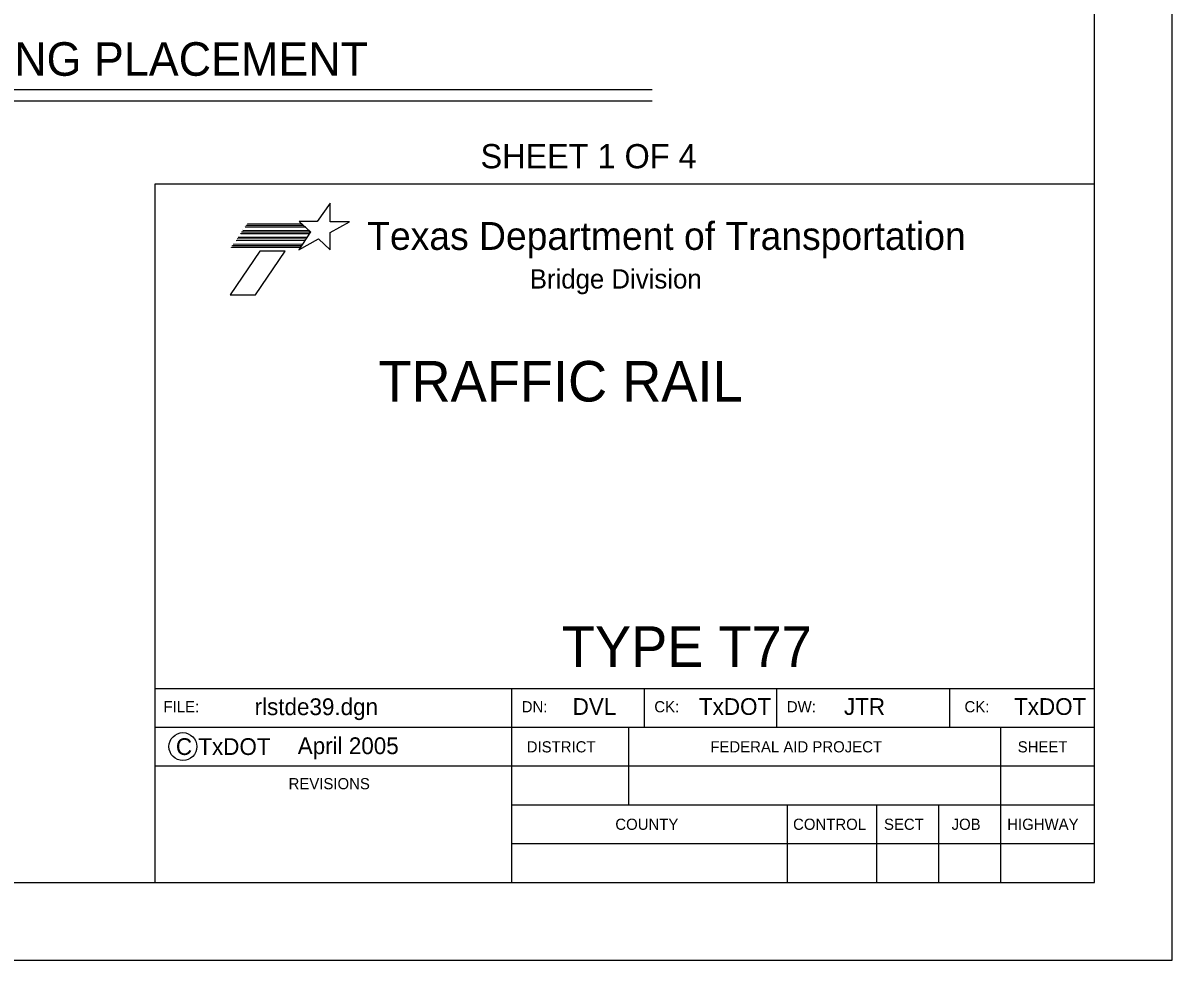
# Model space of a CAD drawing. Extents: x 2 to 71, y 0 to 45.
# Drawn here: x 28.6 to 36, y 0 to 6.04 of the extents above; entities that cross this region are included whole.
import ezdxf

# ---------------------------------------------------------------- set-up
doc = ezdxf.new("R2010")
doc.units = 0
doc.layers.add('Level 1', color=7, linetype='Continuous')

msp = doc.modelspace()

# ---------------------------------------------------------------- linework, layer by layer
at = {"layer": 'Level 1'}
for p, q in [((36, 0), (36, 22)), ((35.5, 0.5), (35.5, 21.5)), ((22.3533, 5.6074), (32.6516, 5.6074)), ((22.3533, 5.5343), (32.6516, 5.5343)), ((29.4502, 4.9999), (35.5, 4.9999)), ((29.4502, 0.5), (29.4502, 4.9999)), ((29.4502, 1.75), (35.5, 1.75)), ((31.7484, 0.5), (31.7484, 1.75)), ((32.6021, 1.5), (32.6021, 1.75)), ((33.4558, 1.5), (33.4558, 1.75)), ((34.5684, 1.5), (34.5684, 1.75)), ((29.4502, 1.5), (35.5, 1.5)), ((32.4984, 1.5), (32.4984, 1)), ((34.8985, 0.5), (34.8985, 1.5)), ((29.4502, 1.25), (35.5, 1.25)), ((31.7484, 1), (35.5, 1)), ((33.5234, 0.5), (33.5234, 1)), ((34.0985, 0.5), (34.0985, 1)), ((34.4985, 0.5), (34.4985, 1)), ((31.7484, 0.75), (35.5, 0.75)), ((4, 0.5), (35.5, 0.5)), ((2, 0), (36, 0))]:
    msp.add_line(p, q, dxfattribs=at)
for points in [[(30.5771, 4.8749), (30.4952, 4.7577), (30.3778, 4.7577), (30.4516, 4.6922), (30.3752, 4.5747), (30.5034, 4.6457), (30.5771, 4.5747), (30.5771, 4.6867), (30.7027, 4.7548), (30.5771, 4.7548)], [(30.0459, 4.7437), (30.3917, 4.7453), (30.3972, 4.7405), (30.0451, 4.7423)], [(30.0027, 4.6801), (30.4452, 4.6822), (30.4414, 4.6765), (30.002, 4.6787)], [(30.0098, 4.6907), (30.4503, 4.6932), (30.4515, 4.6922), (30.4483, 4.6872), (30.009, 4.6893)], [(30.0167, 4.7007), (30.4395, 4.7028), (30.4457, 4.6972), (30.0158, 4.6992)], [(30.0319, 4.7232), (30.4147, 4.7248), (30.4202, 4.7199), (30.0312, 4.7218)], [(30.0391, 4.7338), (30.4027, 4.7355), (30.4082, 4.7306), (30.0382, 4.7325)], [(29.9428, 4.5922), (30.3878, 4.5942), (30.3843, 4.589), (29.9419, 4.5909)], [(29.9498, 4.6029), (30.3947, 4.6048), (30.3913, 4.5996), (29.949, 4.6015)], [(29.9567, 4.6127), (30.4011, 4.6146), (30.3977, 4.6094), (29.9558, 4.6113)], [(29.9727, 4.6362), (30.4163, 4.6382), (30.4128, 4.6327), (29.9719, 4.6347)], [(29.9798, 4.6468), (30.4233, 4.6487), (30.4198, 4.6433), (29.9791, 4.6454)], [(29.9867, 4.6566), (30.4297, 4.6585), (30.4262, 4.653), (29.9858, 4.6553)], [(30.1245, 4.5674), (29.9334, 4.2864), (30.0972, 4.2864), (30.2882, 4.5674)]]:
    msp.add_lwpolyline(points, close=True, dxfattribs=at)
msp.add_ellipse((29.6294, 1.3751), major_axis=(0.0897, 0), ratio=0.999082, dxfattribs=at)

# ---------------------------------------------------------------- texts
for s, height, p in [('ELEVATION SHOWING TYPICAL REINFORCING PLACEMENT', 0.216, (22.4765, 5.6967)), ('SHEET 1 OF 4', 0.155997, (31.5467, 5.1007)), ('Texas Department of Transportation', 0.179426, (30.8169, 4.575)), ('Bridge Division', 0.124166, (31.8635, 4.3259)), ('TRAFFIC RAIL', 0.261, (30.8885, 3.5981)), ('TYPE T77', 0.261, (32.0702, 1.8887)), ('FILE:', 0.07191, (29.5048, 1.5967)), (' rlstde39.dgn ', 0.107998, (30.0514, 1.5777)), ('DN:', 0.07191, (31.812, 1.5958)), (' DVL', 0.108, (32.0996, 1.579)), ('CK:', 0.07191, (32.6657, 1.5958)), ('TxDOT', 0.108, (32.9532, 1.579)), ('DW:', 0.07191, (33.5193, 1.5958)), ('  JTR  ', 0.108, (33.8069, 1.579)), ('CK:', 0.07191, (34.6635, 1.5958)), ('TxDOT', 0.108, (34.9826, 1.579)), ('C TxDOT', 0.10798, (29.5845, 1.321)), ('April 2005   ', 0.107982, (30.3693, 1.3265)), ('DISTRICT', 0.07192, (31.8439, 1.3376)), ('FEDERAL AID PROJECT', 0.071915, (33.0265, 1.3376)), ('SHEET', 0.07191, (35.006, 1.3376)), ('REVISIONS', 0.07191, (30.3102, 1.1002)), ('COUNTY', 0.07191, (32.4145, 0.8387)), ('CONTROL', 0.07191, (33.5594, 0.8387)), ('SECT', 0.07191, (34.145, 0.8387)), ('JOB', 0.07191, (34.5804, 0.8387)), ('HIGHWAY', 0.07191, (34.9388, 0.8387))]:
    msp.add_text(s, height=height, dxfattribs=at).set_placement(p)

doc.saveas('drawing.dxf')
